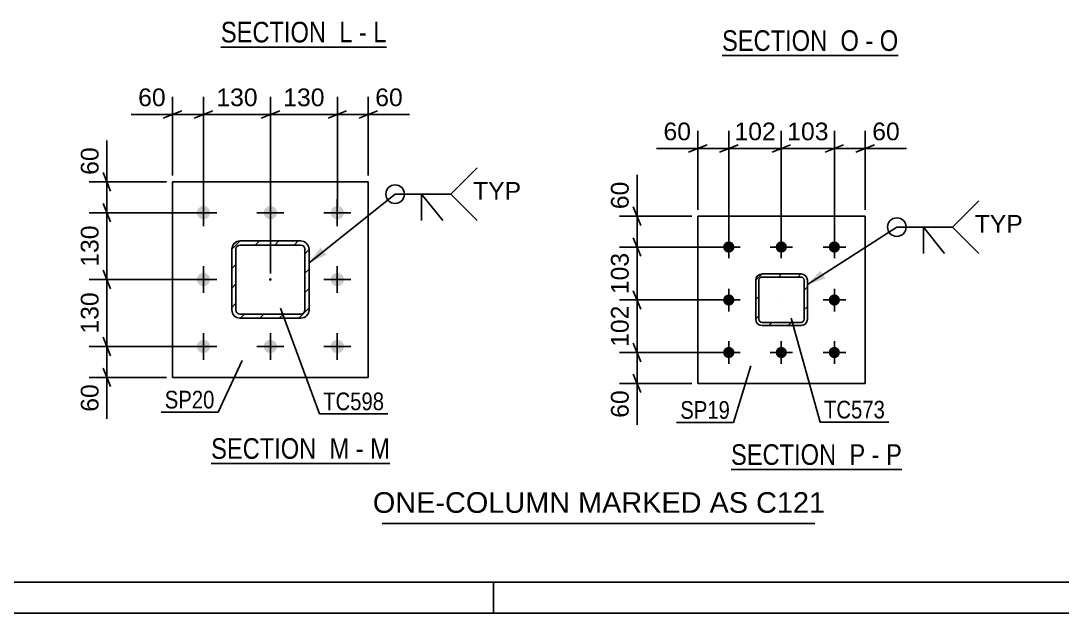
# Model space of a CAD drawing. Header units: millimetres. Extents: x -424 to 417, y -243 to 351.
# Drawn here: x -80 to 88.5, y -242.8 to -146.8 of the extents above; entities that cross this region are included whole.
import ezdxf

# ---------------------------------------------------------------- set-up
doc = ezdxf.new("R2010")
doc.units = ezdxf.units.MM
doc.linetypes.add('DXK_LINE_DOT2', pattern=[3.9198, 1.9599, -1.9599])
doc.linetypes.add('DXK_LINE_DOT3', pattern=[5.9187, 2.979, -0.9799, 0.9799, -0.9799])
doc.styles.add('Arial', font='ARIAL.TTF', dxfattribs={"height": 0.2})
doc.styles.add('Arial Narrow', font='ARIALN.TTF', dxfattribs={"height": 0.2})

# ---------------------------------------------------------------- blocks, each defined once
blk = doc.blocks.new('Unknown-284935898-1134')
at = {"color": 5, "linetype": 'Continuous'}
for p, q in [((-419.47, -237.77), (411.53, -237.77)), ((-3.47, -242.77), (-3.47, -237.77)), ((-424.47, -242.77), (416.53, -242.77))]:
    blk.add_line(p, q, dxfattribs=at)
blk = doc.blocks.new('Unknown-284935898-19 - 15063')
at = {"color": 6, "linetype": 'Continuous'}
blk.add_line((-47.59, -151.09), (-20.79, -151.09), dxfattribs=at)
at = {"color": 0, "linetype": 'Continuous'}
for points in [[(-29.48, -150.34), (-29.48, -146.84), (-47.59, -146.84), (-47.59, -150.34)], [(-26.3, -150.34), (-26.3, -146.84), (-28.43, -146.84), (-28.43, -150.34)], [(-23.97, -150.34), (-23.97, -146.84), (-25.25, -146.84), (-25.25, -150.34)], [(-20.79, -150.34), (-20.79, -146.84), (-22.92, -146.84), (-22.92, -150.34)]]:
    blk.add_wipeout(points, dxfattribs=at)
at = {"color": 7, "linetype": 'Continuous', "style": 'Arial Narrow'}
for s, p in [('SECTION ', (-47.59, -150.34)), ('L', (-28.43, -150.34)), ('L', (-22.92, -150.34)), ('-', (-25.25, -150.34))]:
    blk.add_text(s, height=3.34, dxfattribs=at).set_placement(p)
blk = doc.blocks.new('Unknown-284935898-21 - 15312')
at = {"color": 6, "linetype": 'Continuous'}
blk.add_line((-49.17, -218.52), (-20.25, -218.52), dxfattribs=at)
at = {"color": 0, "linetype": 'Continuous'}
for points in [[(-31.06, -217.77), (-31.06, -214.27), (-49.17, -214.27), (-49.17, -217.77)], [(-26.82, -217.77), (-26.82, -214.27), (-30.01, -214.27), (-30.01, -217.77)], [(-24.49, -217.77), (-24.49, -214.27), (-25.77, -214.27), (-25.77, -217.77)], [(-20.25, -217.77), (-20.25, -214.27), (-23.44, -214.27), (-23.44, -217.77)]]:
    blk.add_wipeout(points, dxfattribs=at)
at = {"color": 7, "linetype": 'Continuous', "style": 'Arial Narrow'}
for s, p in [('SECTION ', (-49.17, -217.77)), ('M', (-30.01, -217.77)), ('M', (-23.44, -217.77)), ('-', (-25.77, -217.77))]:
    blk.add_text(s, height=3.34, dxfattribs=at).set_placement(p)
blk = doc.blocks.new('Unknown-284935898-26 - 16263')
at = {"color": 6, "linetype": 'Continuous'}
blk.add_line((33.5, -152.46), (62, -152.46), dxfattribs=at)
at = {"color": 0, "linetype": 'Continuous'}
for points in [[(51.61, -151.71), (51.61, -148.21), (33.5, -148.21), (33.5, -151.71)], [(55.64, -151.71), (55.64, -148.21), (52.66, -148.21), (52.66, -151.71)], [(57.97, -151.71), (57.97, -148.21), (56.69, -148.21), (56.69, -151.71)], [(62, -151.71), (62, -148.21), (59.02, -148.21), (59.02, -151.71)]]:
    blk.add_wipeout(points, dxfattribs=at)
at = {"color": 7, "linetype": 'Continuous', "style": 'Arial Narrow'}
for s, p in [('SECTION ', (33.5, -151.71)), ('O', (52.66, -151.71)), ('O', (59.02, -151.71)), ('-', (56.69, -151.71))]:
    blk.add_text(s, height=3.34, dxfattribs=at).set_placement(p)
blk = doc.blocks.new('Unknown-284935898-27 - 16401')
at = {"color": 6, "linetype": 'Continuous'}
blk.add_line((34.95, -219.5), (62.6, -219.5), dxfattribs=at)
at = {"color": 0, "linetype": 'Continuous'}
for points in [[(53.06, -218.75), (53.06, -215.25), (34.95, -215.25), (34.95, -218.75)], [(56.66, -218.75), (56.66, -215.25), (54.11, -215.25), (54.11, -218.75)], [(58.99, -218.75), (58.99, -215.25), (57.71, -215.25), (57.71, -218.75)], [(62.6, -218.75), (62.6, -215.25), (60.04, -215.25), (60.04, -218.75)]]:
    blk.add_wipeout(points, dxfattribs=at)
at = {"color": 7, "linetype": 'Continuous', "style": 'Arial Narrow'}
for s, p in [('SECTION ', (34.95, -218.75)), ('P', (54.11, -218.75)), ('P', (60.04, -218.75)), ('-', (57.71, -218.75))]:
    blk.add_text(s, height=3.34, dxfattribs=at).set_placement(p)
blk = doc.blocks.new('Part-284935898-15332 - 15312')
at = {"linetype": 'Continuous'}
h = blk.add_hatch(dxfattribs=at)
h.set_pattern_fill('', scale=0.7, style=0, pattern_type=0)
h.set_pattern_definition([(45, (-44.495, -182.4922), (-1.57154, 1.57154), [])])
h.paths.add_polyline_path([(-34.66, -182.49), (-44.5, -182.49), (-45.01, -182.59), (-45.44, -182.88), (-45.73, -183.32), (-45.83, -183.83), (-45.83, -193.66), (-45.73, -194.17), (-45.44, -194.6), (-45.01, -194.89), (-44.5, -194.99), (-34.66, -194.99), (-34.15, -194.89), (-33.72, -194.6), (-33.43, -194.17), (-33.33, -193.66), (-33.33, -183.83), (-33.43, -183.32), (-33.72, -182.88), (-34.15, -182.59)])
h.paths.add_polyline_path([(-34.05, -183.57), (-34, -183.83), (-34, -193.66), (-34.05, -193.91), (-34.19, -194.13), (-34.41, -194.27), (-34.66, -194.33), (-44.5, -194.33), (-44.75, -194.27), (-44.97, -194.13), (-45.11, -193.91), (-45.16, -193.66), (-45.16, -183.83), (-45.11, -183.57), (-44.97, -183.35), (-44.75, -183.21), (-44.5, -183.16), (-34.66, -183.16), (-34.41, -183.21), (-34.19, -183.35)])
blk.add_hatch(color=246, dxfattribs=at).paths.add_polyline_path([(-39.58, -188.84, -1), (-39.58, -188.64, -1)])
at = {"color": 7, "linetype": 'DXK_LINE_DOT2'}
for p, q in [((-45.83, -183.83), (-45.73, -183.32)), ((-45.11, -183.57), (-45.16, -183.83)), ((-45.01, -182.59), (-44.5, -182.49)), ((-44.5, -183.16), (-44.75, -183.21)), ((-44.5, -182.49), (-34.66, -182.49)), ((-44.5, -183.16), (-34.66, -183.16)), ((-34.66, -182.49), (-34.15, -182.59)), ((-34.41, -183.21), (-34.66, -183.16)), ((-34, -183.83), (-34.05, -183.57)), ((-33.43, -183.32), (-33.33, -183.83)), ((-45.83, -193.66), (-45.83, -183.83)), ((-45.16, -193.66), (-45.16, -183.83)), ((-34, -193.66), (-34, -183.83)), ((-33.33, -193.66), (-33.33, -183.83)), ((-45.73, -194.17), (-45.83, -193.66)), ((-45.16, -193.66), (-45.11, -193.91)), ((-34.05, -193.91), (-34, -193.66)), ((-33.33, -193.66), (-33.43, -194.17)), ((-44.5, -194.99), (-45.01, -194.89)), ((-44.75, -194.27), (-44.5, -194.33)), ((-44.5, -194.33), (-34.66, -194.33)), ((-44.5, -194.99), (-34.66, -194.99)), ((-34.66, -194.33), (-34.41, -194.27)), ((-34.15, -194.89), (-34.66, -194.99))]:
    blk.add_line(p, q, dxfattribs=at)
at = {"color": 2, "linetype": 'Continuous'}
for p, q in [((-45.73, -183.32), (-45.83, -183.83)), ((-45.16, -183.83), (-45.11, -183.57)), ((-44.5, -182.49), (-45.01, -182.59)), ((-44.75, -183.21), (-44.5, -183.16)), ((-44.5, -182.49), (-34.66, -182.49)), ((-44.5, -183.16), (-34.66, -183.16)), ((-34.15, -182.59), (-34.66, -182.49)), ((-34.66, -183.16), (-34.41, -183.21)), ((-34.05, -183.57), (-34, -183.83)), ((-33.33, -183.83), (-33.43, -183.32)), ((-45.83, -193.66), (-45.83, -183.83)), ((-45.16, -193.66), (-45.16, -183.83)), ((-34, -193.66), (-34, -183.83)), ((-33.33, -193.66), (-33.33, -183.83)), ((-45.83, -193.66), (-45.73, -194.17)), ((-45.11, -193.91), (-45.16, -193.66)), ((-34, -193.66), (-34.05, -193.91)), ((-33.43, -194.17), (-33.33, -193.66)), ((-45.01, -194.89), (-44.5, -194.99)), ((-44.5, -194.33), (-44.75, -194.27)), ((-44.5, -194.33), (-34.66, -194.33)), ((-44.5, -194.99), (-34.66, -194.99)), ((-34.41, -194.27), (-34.66, -194.33)), ((-34.66, -194.99), (-34.15, -194.89))]:
    blk.add_line(p, q, dxfattribs=at)
at = {"color": 7, "linetype": 'DXK_LINE_DOT3'}
blk.add_line((-39.58, -188.74), (-39.58, -188.74), dxfattribs=at)
at = {"color": 246, "linetype": 'DXK_LINE_DOT2'}
blk.add_line((-39.58, -188.74), (-39.58, -188.74), dxfattribs=at)
at = {"color": 246, "linetype": 'Continuous'}
blk.add_circle((-39.58, -188.74), 0.1, dxfattribs=at)
at = {"color": 7, "linetype": 'DXK_LINE_DOT2'}
for centre, radius, start, end in [((-44.5, -183.83), 1.33, 112.5, 157.5), ((-44.5, -183.83), 0.667, 112.5, 157.5), ((-34.66, -183.83), 0.667, 22.5, 67.5), ((-34.66, -183.83), 1.33, 22.5, 67.5), ((-44.5, -193.66), 1.33, 202.5, 247.5), ((-44.5, -193.66), 0.667, 202.5, 247.5), ((-34.66, -193.66), 0.667, 292.5, 337.5), ((-34.66, -193.66), 1.33, 292.5, 337.5)]:
    blk.add_arc(centre, radius, start, end, dxfattribs=at)
at = {"color": 2, "linetype": 'Continuous'}
for centre, radius, start, end in [((-44.5, -183.83), 1.33, 112.5, 157.5), ((-44.5, -183.83), 0.667, 112.5, 157.5), ((-34.66, -183.83), 0.667, 22.5, 67.5), ((-34.66, -183.83), 1.33, 22.5, 67.5), ((-44.5, -193.66), 1.33, 202.5, 247.5), ((-44.5, -193.66), 0.667, 202.5, 247.5), ((-34.66, -193.66), 0.667, 292.5, 337.5), ((-34.66, -193.66), 1.33, 292.5, 337.5)]:
    blk.add_arc(centre, radius, start, end, dxfattribs=at)
blk = doc.blocks.new('Part-284935898-15334 - 15312')
at = {"color": 2, "linetype": 'Continuous'}
for p, q in [((-55.41, -172.91), (-55.41, -204.58)), ((-55.41, -172.91), (-23.75, -172.91)), ((-23.75, -172.91), (-23.75, -204.58)), ((-55.41, -204.58), (-23.75, -204.58))]:
    blk.add_line(p, q, dxfattribs=at)
blk = doc.blocks.new('Bolt-284935898-15412 - 15312')
at = {"linetype": 'Continuous'}
for points in [[(-50.41, -178.99, -1), (-50.41, -176.83, -1)], [(-39.58, -178.99, -1), (-39.58, -176.83, -1)], [(-28.75, -178.99, -1), (-28.75, -176.83, -1)], [(-50.41, -189.83, -1), (-50.41, -187.66, -1)], [(-28.75, -189.83, -1), (-28.75, -187.66, -1)], [(-50.41, -200.66, -1), (-50.41, -198.49, -1)], [(-39.58, -200.66, -1), (-39.58, -198.49, -1)], [(-28.75, -200.66, -1), (-28.75, -198.49, -1)]]:
    blk.add_hatch(color=1, dxfattribs=at).paths.add_polyline_path(points)
at = {"color": 1, "linetype": 'Continuous'}
for p, q in [((-50.41, -175.74), (-50.41, -180.08)), ((-39.58, -175.74), (-39.58, -180.08)), ((-28.75, -175.74), (-28.75, -180.08)), ((-48.25, -177.91), (-52.58, -177.91)), ((-37.41, -177.91), (-41.75, -177.91)), ((-26.58, -177.91), (-30.91, -177.91)), ((-50.41, -186.58), (-50.41, -190.91)), ((-28.75, -186.58), (-28.75, -190.91)), ((-48.25, -188.74), (-52.58, -188.74)), ((-26.58, -188.74), (-30.91, -188.74)), ((-50.41, -197.41), (-50.41, -201.74)), ((-39.58, -197.41), (-39.58, -201.74)), ((-28.75, -197.41), (-28.75, -201.74)), ((-48.25, -199.58), (-52.58, -199.58)), ((-37.41, -199.58), (-41.75, -199.58)), ((-26.58, -199.58), (-30.91, -199.58))]:
    blk.add_line(p, q, dxfattribs=at)
blk = doc.blocks.new('Part-284935898-16428 - 16401')
at = {"linetype": 'Continuous'}
h = blk.add_hatch(dxfattribs=at)
h.set_pattern_fill('', scale=0.7, style=0, pattern_type=0)
h.set_pattern_definition([(45, (39.966, -187.8447), (-1.57154, 1.57154), [])])
h.paths.add_polyline_path([(46.3, -187.84), (39.97, -187.84), (39.58, -187.92), (39.26, -188.14), (39.04, -188.46), (38.97, -188.84), (38.97, -195.18), (39.04, -195.56), (39.26, -195.89), (39.58, -196.1), (39.97, -196.18), (46.3, -196.18), (46.68, -196.1), (47.01, -195.89), (47.22, -195.56), (47.3, -195.18), (47.3, -188.84), (47.22, -188.46), (47.01, -188.14), (46.68, -187.92)])
h.paths.add_polyline_path([(46.76, -188.65), (46.8, -188.84), (46.8, -195.18), (46.76, -195.37), (46.65, -195.53), (46.49, -195.64), (46.3, -195.68), (39.97, -195.68), (39.77, -195.64), (39.61, -195.53), (39.5, -195.37), (39.47, -195.18), (39.47, -188.84), (39.5, -188.65), (39.61, -188.49), (39.77, -188.38), (39.97, -188.34), (46.3, -188.34), (46.49, -188.38), (46.65, -188.49)])
at = {"color": 7, "linetype": 'DXK_LINE_DOT2'}
for p, q in [((38.97, -188.84), (39.04, -188.46)), ((39.5, -188.65), (39.47, -188.84)), ((39.61, -188.49), (39.5, -188.65)), ((39.58, -187.92), (39.97, -187.84)), ((39.77, -188.38), (39.61, -188.49)), ((39.97, -188.34), (39.77, -188.38)), ((39.97, -187.84), (46.3, -187.84)), ((39.97, -188.34), (46.3, -188.34)), ((46.3, -187.84), (46.68, -187.92)), ((46.49, -188.38), (46.3, -188.34)), ((46.65, -188.49), (46.49, -188.38)), ((46.76, -188.65), (46.65, -188.49)), ((46.8, -188.84), (46.76, -188.65)), ((47.22, -188.46), (47.3, -188.84)), ((38.97, -195.18), (38.97, -188.84)), ((39.47, -195.18), (39.47, -188.84)), ((46.8, -195.18), (46.8, -188.84)), ((47.3, -195.18), (47.3, -188.84)), ((39.04, -195.56), (38.97, -195.18)), ((39.47, -195.18), (39.5, -195.37)), ((39.5, -195.37), (39.61, -195.53)), ((46.65, -195.53), (46.76, -195.37)), ((46.76, -195.37), (46.8, -195.18)), ((47.3, -195.18), (47.22, -195.56)), ((39.97, -196.18), (39.58, -196.1)), ((39.61, -195.53), (39.77, -195.64)), ((39.77, -195.64), (39.97, -195.68)), ((39.97, -195.68), (46.3, -195.68)), ((39.97, -196.18), (46.3, -196.18)), ((46.3, -195.68), (46.49, -195.64)), ((46.68, -196.1), (46.3, -196.18)), ((46.49, -195.64), (46.65, -195.53))]:
    blk.add_line(p, q, dxfattribs=at)
at = {"color": 2, "linetype": 'Continuous'}
for p, q in [((39.04, -188.46), (38.97, -188.84)), ((39.47, -188.84), (39.5, -188.65)), ((39.5, -188.65), (39.61, -188.49)), ((39.97, -187.84), (39.58, -187.92)), ((39.61, -188.49), (39.77, -188.38)), ((39.77, -188.38), (39.97, -188.34)), ((39.97, -187.84), (46.3, -187.84)), ((39.97, -188.34), (46.3, -188.34)), ((46.68, -187.92), (46.3, -187.84)), ((46.3, -188.34), (46.49, -188.38)), ((46.49, -188.38), (46.65, -188.49)), ((46.65, -188.49), (46.76, -188.65)), ((46.76, -188.65), (46.8, -188.84)), ((47.3, -188.84), (47.22, -188.46)), ((38.97, -195.18), (38.97, -188.84)), ((39.47, -195.18), (39.47, -188.84)), ((46.8, -195.18), (46.8, -188.84)), ((47.3, -195.18), (47.3, -188.84)), ((38.97, -195.18), (39.04, -195.56)), ((39.5, -195.37), (39.47, -195.18)), ((39.61, -195.53), (39.5, -195.37)), ((46.76, -195.37), (46.65, -195.53)), ((46.8, -195.18), (46.76, -195.37)), ((47.22, -195.56), (47.3, -195.18)), ((39.58, -196.1), (39.97, -196.18)), ((39.77, -195.64), (39.61, -195.53)), ((39.97, -195.68), (39.77, -195.64)), ((39.97, -195.68), (46.3, -195.68)), ((39.97, -196.18), (46.3, -196.18)), ((46.49, -195.64), (46.3, -195.68)), ((46.3, -196.18), (46.68, -196.1)), ((46.65, -195.53), (46.49, -195.64))]:
    blk.add_line(p, q, dxfattribs=at)
at = {"color": 7, "linetype": 'DXK_LINE_DOT3'}
blk.add_line((43.13, -192.01), (43.13, -192.01), dxfattribs=at)
at = {"color": 7, "linetype": 'DXK_LINE_DOT2'}
for centre, start, end in [((39.97, -188.84), 112.5, 157.5), ((46.3, -188.84), 22.5, 67.5), ((39.97, -195.18), 202.5, 247.5), ((46.3, -195.18), 292.5, 337.5)]:
    blk.add_arc(centre, 1, start, end, dxfattribs=at)
at = {"color": 2, "linetype": 'Continuous'}
for centre, start, end in [((39.97, -188.84), 112.5, 157.5), ((46.3, -188.84), 22.5, 67.5), ((39.97, -195.18), 202.5, 247.5), ((46.3, -195.18), 292.5, 337.5)]:
    blk.add_arc(centre, 1, start, end, dxfattribs=at)
blk = doc.blocks.new('Part-284935898-16429 - 16401')
at = {"color": 2, "linetype": 'Continuous'}
for p, q in [((29.59, -178.47), (29.59, -205.55)), ((56.67, -178.47), (29.59, -178.47)), ((56.67, -178.47), (56.67, -205.55)), ((29.59, -205.55), (56.67, -205.55))]:
    blk.add_line(p, q, dxfattribs=at)
blk = doc.blocks.new('Bolt-284935898-16505 - 16401')
at = {"linetype": 'Continuous'}
for points in [[(34.59, -184.39, -1), (34.59, -182.55, -1)], [(43.09, -184.39, -1), (43.09, -182.55, -1)], [(51.67, -184.39, -1), (51.67, -182.55, -1)], [(34.59, -192.97, -1), (34.59, -191.14, -1)], [(51.67, -192.97, -1), (51.67, -191.14, -1)], [(34.59, -201.47, -1), (34.59, -199.64, -1)], [(43.09, -201.47, -1), (43.09, -199.64, -1)], [(51.67, -201.47, -1), (51.67, -199.64, -1)]]:
    blk.add_hatch(color=1, dxfattribs=at).paths.add_polyline_path(points)
at = {"color": 1, "linetype": 'Continuous'}
for p, q in [((34.59, -181.64), (34.59, -185.3)), ((43.09, -181.64), (43.09, -185.3)), ((51.67, -181.64), (51.67, -185.3)), ((36.42, -183.47), (32.76, -183.47)), ((44.92, -183.47), (41.26, -183.47)), ((53.51, -183.47), (49.84, -183.47)), ((34.59, -190.22), (34.59, -193.89)), ((51.67, -190.22), (51.67, -193.89)), ((36.42, -192.05), (32.76, -192.05)), ((53.51, -192.05), (49.84, -192.05)), ((34.59, -198.72), (34.59, -202.39)), ((43.09, -198.72), (43.09, -202.39)), ((51.67, -198.72), (51.67, -202.39)), ((36.42, -200.55), (32.76, -200.55)), ((44.92, -200.55), (41.26, -200.55)), ((53.51, -200.55), (49.84, -200.55))]:
    blk.add_line(p, q, dxfattribs=at)
blk = doc.blocks.new('StraightDimension-284935898-18589 - 15312')
at = {"color": 7, "linetype": 'Continuous'}
for p, q in [((-39.58, -187.74), (-39.58, -159.16)), ((-28.74, -176.91), (-28.74, -159.16)), ((-41.08, -162.61), (-38.08, -161.41)), ((-27.24, -161.41), (-30.24, -162.61)), ((-39.58, -162.01), (-28.74, -162.01))]:
    blk.add_line(p, q, dxfattribs=at)
at = {"color": 0}
blk.add_wipeout([(-30.23, -161.26), (-30.23, -157.06), (-38.1, -157.06), (-38.1, -161.26)], dxfattribs=at)
at = {"color": 3, "style": 'Arial'}
blk.add_text('130', height=2.865, dxfattribs=at).set_placement((-37.5, -160.66))
blk = doc.blocks.new('StraightDimension-284935898-34238 - 15312')
at = {"color": 7, "linetype": 'Continuous'}
for p, q in [((-66.64, -187.24), (-65.44, -190.24)), ((-51.41, -188.74), (-68.89, -188.74)), ((-66.04, -199.58), (-66.04, -188.74)), ((-65.44, -201.08), (-66.64, -198.08)), ((-51.41, -199.58), (-68.89, -199.58))]:
    blk.add_line(p, q, dxfattribs=at)
at = {"color": 0}
blk.add_wipeout([(-66.79, -190.22), (-70.99, -190.22), (-70.99, -198.09), (-66.79, -198.09)], dxfattribs=at)
at = {"color": 3, "style": 'Arial'}
blk.add_text('130', height=2.865, rotation=90.0002, dxfattribs=at).set_placement((-67.39, -197.49))
blk = doc.blocks.new('StraightDimension-284935898-18588 - 15312')
at = {"color": 7, "linetype": 'Continuous'}
for p, q in [((-28.74, -176.91), (-28.74, -159.16)), ((-23.74, -171.91), (-23.74, -159.16)), ((-30.24, -162.61), (-27.24, -161.41)), ((-22.24, -161.41), (-25.24, -162.61)), ((-28.74, -162.01), (-23.74, -162.01))]:
    blk.add_line(p, q, dxfattribs=at)
at = {"color": 0}
blk.add_wipeout([(-17.57, -161.26), (-17.57, -157.06), (-23.22, -157.06), (-23.22, -161.26)], dxfattribs=at)
at = {"color": 7, "linetype": 'Continuous'}
blk.add_line((-23.74, -162.01), (-17.05, -162.01), dxfattribs=at)
blk.add_line((-23.74, -162.01), (-17.05, -162.01), dxfattribs=at)
at = {"color": 3, "style": 'Arial'}
blk.add_text('60', height=2.865, dxfattribs=at).set_placement((-22.62, -160.66))
blk = doc.blocks.new('StraightDimension-284935898-18590 - 15312')
at = {"color": 7, "linetype": 'Continuous'}
for p, q in [((-50.41, -176.91), (-50.41, -159.16)), ((-39.58, -187.74), (-39.58, -159.16)), ((-51.91, -162.61), (-48.91, -161.41)), ((-38.08, -161.41), (-41.08, -162.61)), ((-50.41, -162.01), (-39.58, -162.01))]:
    blk.add_line(p, q, dxfattribs=at)
at = {"color": 0}
blk.add_wipeout([(-41.06, -161.26), (-41.06, -157.06), (-48.93, -157.06), (-48.93, -161.26)], dxfattribs=at)
at = {"color": 3, "style": 'Arial'}
blk.add_text('130', height=2.865, dxfattribs=at).set_placement((-48.33, -160.66))
blk = doc.blocks.new('StraightDimension-284935898-18591 - 15312')
at = {"color": 7, "linetype": 'Continuous'}
for p, q in [((-55.41, -171.91), (-55.41, -159.16)), ((-50.41, -176.91), (-50.41, -159.16)), ((-56.91, -162.61), (-53.91, -161.41)), ((-48.91, -161.41), (-51.91, -162.61)), ((-55.41, -162.01), (-50.41, -162.01))]:
    blk.add_line(p, q, dxfattribs=at)
at = {"color": 0}
blk.add_wipeout([(-55.94, -161.26), (-55.94, -157.06), (-61.58, -157.06), (-61.58, -161.26)], dxfattribs=at)
at = {"color": 7, "linetype": 'Continuous'}
blk.add_line((-55.41, -162.01), (-62.11, -162.01), dxfattribs=at)
blk.add_line((-55.41, -162.01), (-62.11, -162.01), dxfattribs=at)
at = {"color": 3, "style": 'Arial'}
blk.add_text('60', height=2.865, dxfattribs=at).set_placement((-60.98, -160.66))
blk = doc.blocks.new('StraightDimension-284935898-34236 - 15312')
at = {"color": 7, "linetype": 'Continuous'}
for p, q in [((-66.64, -171.41), (-65.44, -174.41)), ((-56.41, -172.91), (-68.89, -172.91)), ((-66.04, -177.91), (-66.04, -172.91)), ((-65.44, -179.41), (-66.64, -176.41)), ((-51.41, -177.91), (-68.89, -177.91))]:
    blk.add_line(p, q, dxfattribs=at)
at = {"color": 0}
blk.add_wipeout([(-66.79, -166.74), (-70.99, -166.74), (-70.99, -172.38), (-66.79, -172.38)], dxfattribs=at)
at = {"color": 7, "linetype": 'Continuous'}
blk.add_line((-66.04, -172.91), (-66.04, -166.21), dxfattribs=at)
blk.add_line((-66.04, -172.91), (-66.04, -166.21), dxfattribs=at)
at = {"color": 3, "style": 'Arial'}
blk.add_text('60', height=2.865, rotation=90.0002, dxfattribs=at).set_placement((-67.39, -171.78))
blk = doc.blocks.new('StraightDimension-284935898-34237 - 15312')
at = {"color": 7, "linetype": 'Continuous'}
for p, q in [((-66.64, -176.41), (-65.44, -179.41)), ((-51.41, -177.91), (-68.89, -177.91)), ((-66.04, -188.74), (-66.04, -177.91)), ((-65.44, -190.24), (-66.64, -187.24)), ((-51.41, -188.74), (-68.89, -188.74))]:
    blk.add_line(p, q, dxfattribs=at)
at = {"color": 0}
blk.add_wipeout([(-66.79, -179.39), (-70.99, -179.39), (-70.99, -187.26), (-66.79, -187.26)], dxfattribs=at)
at = {"color": 3, "style": 'Arial'}
blk.add_text('130', height=2.865, rotation=90.0002, dxfattribs=at).set_placement((-67.39, -186.66))
blk = doc.blocks.new('StraightDimension-284935898-34239 - 15312')
at = {"color": 7, "linetype": 'Continuous'}
for p, q in [((-66.64, -198.08), (-65.44, -201.08)), ((-51.41, -199.58), (-68.89, -199.58)), ((-66.04, -204.58), (-66.04, -199.58)), ((-65.44, -206.08), (-66.64, -203.08)), ((-56.41, -204.58), (-68.89, -204.58))]:
    blk.add_line(p, q, dxfattribs=at)
at = {"color": 0}
blk.add_wipeout([(-66.79, -205.1), (-70.99, -205.1), (-70.99, -210.75), (-66.79, -210.75)], dxfattribs=at)
at = {"color": 7, "linetype": 'Continuous'}
blk.add_line((-66.04, -204.58), (-66.04, -211.27), dxfattribs=at)
blk.add_line((-66.04, -204.58), (-66.04, -211.27), dxfattribs=at)
at = {"color": 3, "style": 'Arial'}
blk.add_text('60', height=2.865, rotation=90.0002, dxfattribs=at).set_placement((-67.39, -210.15))
blk = doc.blocks.new('StraightDimension-284935898-19065 - 16401')
at = {"color": 7, "linetype": 'Continuous'}
for p, q in [((51.67, -182.47), (51.67, -164.68)), ((56.67, -177.47), (56.67, -164.68)), ((50.17, -168.13), (53.17, -166.93)), ((51.67, -167.53), (56.67, -167.53)), ((58.17, -166.93), (55.17, -168.13))]:
    blk.add_line(p, q, dxfattribs=at)
at = {"color": 0}
blk.add_wipeout([(62.85, -166.78), (62.85, -162.58), (57.2, -162.58), (57.2, -166.78)], dxfattribs=at)
at = {"color": 7, "linetype": 'Continuous'}
blk.add_line((56.67, -167.53), (63.37, -167.53), dxfattribs=at)
blk.add_line((56.67, -167.53), (63.37, -167.53), dxfattribs=at)
at = {"color": 3, "style": 'Arial'}
blk.add_text('60', height=2.865, dxfattribs=at).set_placement((57.8, -166.18))
blk = doc.blocks.new('StraightDimension-284935898-19068 - 16401')
at = {"color": 7, "linetype": 'Continuous'}
for p, q in [((29.59, -177.47), (29.59, -164.68)), ((34.59, -182.47), (34.59, -164.68)), ((28.09, -168.13), (31.09, -166.93)), ((29.59, -167.53), (34.59, -167.53)), ((36.09, -166.93), (33.09, -168.13))]:
    blk.add_line(p, q, dxfattribs=at)
at = {"color": 0}
blk.add_wipeout([(29.07, -166.78), (29.07, -162.58), (23.42, -162.58), (23.42, -166.78)], dxfattribs=at)
at = {"color": 7, "linetype": 'Continuous'}
blk.add_line((29.59, -167.53), (22.89, -167.53), dxfattribs=at)
blk.add_line((29.59, -167.53), (22.89, -167.53), dxfattribs=at)
at = {"color": 3, "style": 'Arial'}
blk.add_text('60', height=2.865, dxfattribs=at).set_placement((24.02, -166.18))
blk = doc.blocks.new('StraightDimension-284935898-34127 - 16401')
at = {"color": 7, "linetype": 'Continuous'}
for p, q in [((34.59, -182.47), (34.59, -164.68)), ((43.09, -182.47), (43.09, -164.68)), ((33.09, -168.13), (36.09, -166.93)), ((34.59, -167.53), (43.09, -167.53)), ((44.59, -166.93), (41.59, -168.13))]:
    blk.add_line(p, q, dxfattribs=at)
at = {"color": 0}
blk.add_wipeout([(42.78, -166.78), (42.78, -162.58), (34.91, -162.58), (34.91, -166.78)], dxfattribs=at)
at = {"color": 3, "style": 'Arial'}
blk.add_text('102', height=2.865, dxfattribs=at).set_placement((35.51, -166.18))
blk = doc.blocks.new('StraightDimension-284935898-34129 - 16401')
at = {"color": 7, "linetype": 'Continuous'}
for p, q in [((43.09, -182.47), (43.09, -164.68)), ((51.67, -182.47), (51.67, -164.68)), ((41.59, -168.13), (44.59, -166.93)), ((43.09, -167.53), (51.67, -167.53)), ((53.17, -166.93), (50.17, -168.13))]:
    blk.add_line(p, q, dxfattribs=at)
at = {"color": 0}
blk.add_wipeout([(51.32, -166.78), (51.32, -162.58), (43.45, -162.58), (43.45, -166.78)], dxfattribs=at)
at = {"color": 3, "style": 'Arial'}
blk.add_text('103', height=2.865, dxfattribs=at).set_placement((44.05, -166.18))
blk = doc.blocks.new('StraightDimension-284935898-34261 - 16401')
at = {"color": 7, "linetype": 'Continuous'}
for p, q in [((28.59, -178.47), (16.89, -178.47)), ((19.14, -176.97), (20.34, -179.97)), ((19.74, -183.47), (19.74, -178.47)), ((20.34, -184.97), (19.14, -181.97)), ((33.59, -183.47), (16.89, -183.47))]:
    blk.add_line(p, q, dxfattribs=at)
at = {"color": 0}
blk.add_wipeout([(18.99, -172.3), (14.79, -172.3), (14.79, -177.94), (18.99, -177.94)], dxfattribs=at)
at = {"color": 7, "linetype": 'Continuous'}
blk.add_line((19.74, -178.47), (19.74, -171.77), dxfattribs=at)
blk.add_line((19.74, -178.47), (19.74, -171.77), dxfattribs=at)
at = {"color": 3, "style": 'Arial'}
blk.add_text('60', height=2.865, rotation=90.0002, dxfattribs=at).set_placement((18.39, -177.34))
blk = doc.blocks.new('StraightDimension-284935898-34262 - 16401')
at = {"color": 7, "linetype": 'Continuous'}
for p, q in [((19.14, -181.97), (20.34, -184.97)), ((33.59, -183.47), (16.89, -183.47)), ((19.74, -192.05), (19.74, -183.47)), ((33.59, -192.05), (16.89, -192.05)), ((20.34, -193.55), (19.14, -190.55))]:
    blk.add_line(p, q, dxfattribs=at)
at = {"color": 0}
blk.add_wipeout([(18.99, -183.83), (14.79, -183.83), (14.79, -191.7), (18.99, -191.7)], dxfattribs=at)
at = {"color": 3, "style": 'Arial'}
blk.add_text('103', height=2.865, rotation=90.0002, dxfattribs=at).set_placement((18.39, -191.1))
blk = doc.blocks.new('StraightDimension-284935898-34263 - 16401')
at = {"color": 7, "linetype": 'Continuous'}
for p, q in [((33.59, -192.05), (16.89, -192.05)), ((19.14, -190.55), (20.34, -193.55)), ((19.74, -200.55), (19.74, -192.05)), ((20.34, -202.05), (19.14, -199.05)), ((33.59, -200.55), (16.89, -200.55))]:
    blk.add_line(p, q, dxfattribs=at)
at = {"color": 0}
blk.add_wipeout([(18.99, -192.37), (14.79, -192.37), (14.79, -200.24), (18.99, -200.24)], dxfattribs=at)
at = {"color": 3, "style": 'Arial'}
blk.add_text('102', height=2.865, rotation=90.0002, dxfattribs=at).set_placement((18.39, -199.64))
blk = doc.blocks.new('StraightDimension-284935898-34264 - 16401')
at = {"color": 7, "linetype": 'Continuous'}
for p, q in [((19.14, -199.05), (20.34, -202.05)), ((33.59, -200.55), (16.89, -200.55)), ((19.74, -205.55), (19.74, -200.55)), ((28.59, -205.55), (16.89, -205.55)), ((20.34, -207.05), (19.14, -204.05))]:
    blk.add_line(p, q, dxfattribs=at)
at = {"color": 0}
blk.add_wipeout([(18.99, -206.08), (14.79, -206.08), (14.79, -211.73), (18.99, -211.73)], dxfattribs=at)
at = {"color": 7, "linetype": 'Continuous'}
blk.add_line((19.74, -205.55), (19.74, -212.25), dxfattribs=at)
blk.add_line((19.74, -205.55), (19.74, -212.25), dxfattribs=at)
at = {"color": 3, "style": 'Arial'}
blk.add_text('60', height=2.865, rotation=90.0002, dxfattribs=at).set_placement((18.39, -211.13))
blk = doc.blocks.new('Unknown-284935898-34635')
at = {"color": 7, "linetype": 'Continuous'}
blk.add_line((-21.47, -228.27), (48.53, -228.27), dxfattribs=at)
at = {"color": 7, "style": 'Arial'}
blk.add_text('ONE-COLUMN MARKED AS C121', height=3.3428, dxfattribs=at).set_placement((-23, -226.52))
blk = doc.blocks.new('Mark-284935898-18746 - 15312')
at = {"color": 0}
blk.add_wipeout([(-21.18, -209.9), (-21.18, -206.9), (-31.04, -206.9), (-31.04, -209.9)], dxfattribs=at)
blk.add_wipeout([(-21.18, -209.9), (-21.18, -206.9), (-31.04, -206.9), (-31.04, -209.9)], dxfattribs=at)
at = {"color": 30, "linetype": 'Continuous'}
for p, q in [((-37.95, -193.35), (-31.64, -210.5)), ((-31.64, -210.5), (-20.58, -210.5))]:
    blk.add_line(p, q, dxfattribs=at)
at = {"color": 3, "style": 'Arial Narrow'}
blk.add_text('TC598', height=2.863, dxfattribs=at).set_placement((-31.04, -209.9))
blk = doc.blocks.new('WeldMark-284935898-19243 - 15312')
at = {"linetype": 'Continuous'}
blk.add_hatch(color=30, dxfattribs=at).paths.add_polyline_path([(-30.52, -184.73), (-33.33, -186.02), (-31.45, -183.56)])
at = {"color": 30, "linetype": 'Continuous'}
for p, q in [((-33.33, -186.02), (-19.4, -174.91)), ((-19.4, -174.91), (-10.4, -174.91))]:
    blk.add_line(p, q, dxfattribs=at)
at = {"color": 3, "linetype": 'Continuous'}
for q in [(-11.69, -179.2), (-15.12, -179.2)]:
    blk.add_line((-15.12, -174.91), q, dxfattribs=at)
for start, end in [(90, 270), (270, 90)]:
    blk.add_arc((-19.4, -174.91), 1.5, start, end, dxfattribs=at)
at = {"color": 0, "linetype": 'Continuous'}
blk.add_wipeout([(0.97, -175.81), (0.97, -172.81), (-6.8, -172.81), (-6.8, -175.81)], dxfattribs=at)
blk.add_wipeout([(0.97, -175.81), (0.97, -172.81), (-6.8, -172.81), (-6.8, -175.81)], dxfattribs=at)
at = {"color": 3, "linetype": 'Continuous'}
for q in [(-6.12, -170.62), (-6.12, -179.2)]:
    blk.add_line((-10.4, -174.91), q, dxfattribs=at)
at = {"color": 3, "linetype": 'Continuous', "style": 'Arial'}
blk.add_text('TYP', height=2.865, dxfattribs=at).set_placement((-6.8, -175.81))
blk = doc.blocks.new('Mark-284935898-18749 - 15312')
at = {"color": 0}
blk.add_wipeout([(-48.63, -209.62), (-48.63, -206.62), (-56.67, -206.62), (-56.67, -209.62)], dxfattribs=at)
blk.add_wipeout([(-48.63, -209.62), (-48.63, -206.62), (-56.67, -206.62), (-56.67, -209.62)], dxfattribs=at)
at = {"color": 30, "linetype": 'Continuous'}
for p in [(-44.16, -201.83), (-57.27, -210.22)]:
    blk.add_line(p, (-48.03, -210.22), dxfattribs=at)
at = {"color": 3, "style": 'Arial Narrow'}
blk.add_text('SP20', height=2.863, dxfattribs=at).set_placement((-56.67, -209.62))
blk = doc.blocks.new('Mark-284935898-19149 - 16401')
at = {"color": 0}
blk.add_wipeout([(59.87, -211.23), (59.87, -208.23), (50, -208.23), (50, -211.23)], dxfattribs=at)
blk.add_wipeout([(59.87, -211.23), (59.87, -208.23), (50, -208.23), (50, -211.23)], dxfattribs=at)
at = {"color": 30, "linetype": 'Continuous'}
for p, q in [((44.68, -194.99), (49.4, -211.83)), ((49.4, -211.83), (60.47, -211.83))]:
    blk.add_line(p, q, dxfattribs=at)
at = {"color": 3, "style": 'Arial Narrow'}
blk.add_text('TC573', height=2.863, dxfattribs=at).set_placement((50, -211.23))
blk = doc.blocks.new('Mark-284935898-19152 - 16401')
at = {"color": 0}
blk.add_wipeout([(34.78, -211.29), (34.78, -208.29), (26.74, -208.29), (26.74, -211.29)], dxfattribs=at)
blk.add_wipeout([(34.78, -211.29), (34.78, -208.29), (26.74, -208.29), (26.74, -211.29)], dxfattribs=at)
at = {"color": 30, "linetype": 'Continuous'}
for p in [(38.15, -202.73), (26.14, -211.89)]:
    blk.add_line(p, (35.38, -211.89), dxfattribs=at)
at = {"color": 3, "style": 'Arial Narrow'}
blk.add_text('SP19', height=2.863, dxfattribs=at).set_placement((26.74, -211.29))
blk = doc.blocks.new('WeldMark-284935898-19210 - 16401')
at = {"linetype": 'Continuous'}
blk.add_hatch(color=30, dxfattribs=at).paths.add_polyline_path([(50.23, -188.56), (47.3, -189.55), (49.42, -187.29)])
at = {"color": 30, "linetype": 'Continuous'}
for p, q in [((47.3, -189.55), (61.78, -180.25)), ((61.78, -180.25), (70.78, -180.25))]:
    blk.add_line(p, q, dxfattribs=at)
at = {"color": 3, "linetype": 'Continuous'}
for q in [(69.5, -184.54), (66.07, -184.54)]:
    blk.add_line((66.07, -180.25), q, dxfattribs=at)
for start, end in [(90, 270), (270, 90)]:
    blk.add_arc((61.78, -180.25), 1.5, start, end, dxfattribs=at)
at = {"color": 0, "linetype": 'Continuous'}
blk.add_wipeout([(82.16, -181.15), (82.16, -178.15), (74.38, -178.15), (74.38, -181.15)], dxfattribs=at)
blk.add_wipeout([(82.16, -181.15), (82.16, -178.15), (74.38, -178.15), (74.38, -181.15)], dxfattribs=at)
at = {"color": 3, "linetype": 'Continuous'}
for q in [(75.07, -175.97), (75.07, -184.54)]:
    blk.add_line((70.78, -180.25), q, dxfattribs=at)
at = {"color": 3, "linetype": 'Continuous', "style": 'Arial'}
blk.add_text('TYP', height=2.865, dxfattribs=at).set_placement((74.38, -181.15))

msp = doc.modelspace()

# ---------------------------------------------------------------- block references
for name in ['Unknown-284935898-1134', 'Part-284935898-15334 - 15312', 'Bolt-284935898-15412 - 15312', 'Part-284935898-16429 - 16401', 'Bolt-284935898-16505 - 16401', 'Part-284935898-15332 - 15312', 'Part-284935898-16428 - 16401', 'Unknown-284935898-34635']:
    msp.add_blockref(name, (0, 0))

# ---------------------------------------------------------------- next in the draw order: block references
for name in ['Unknown-284935898-19 - 15063', 'Unknown-284935898-26 - 16263', 'StraightDimension-284935898-18589 - 15312', 'StraightDimension-284935898-19068 - 16401', 'StraightDimension-284935898-19065 - 16401', 'StraightDimension-284935898-34238 - 15312', 'Mark-284935898-18746 - 15312', 'Mark-284935898-19149 - 16401', 'Unknown-284935898-21 - 15312', 'Unknown-284935898-27 - 16401']:
    msp.add_blockref(name, (0, 0))

# ---------------------------------------------------------------- next in the draw order: block references
for name in ['StraightDimension-284935898-18590 - 15312', 'StraightDimension-284935898-18588 - 15312', 'StraightDimension-284935898-34127 - 16401', 'StraightDimension-284935898-34239 - 15312']:
    msp.add_blockref(name, (0, 0))

# ---------------------------------------------------------------- next in the draw order: block references
for name in ['StraightDimension-284935898-18591 - 15312', 'StraightDimension-284935898-34129 - 16401', 'WeldMark-284935898-19243 - 15312', 'StraightDimension-284935898-34261 - 16401', 'Mark-284935898-18749 - 15312']:
    msp.add_blockref(name, (0, 0))

# ---------------------------------------------------------------- next in the draw order: block references
for name in ['StraightDimension-284935898-34236 - 15312', 'WeldMark-284935898-19210 - 16401', 'StraightDimension-284935898-34262 - 16401']:
    msp.add_blockref(name, (0, 0))

# ---------------------------------------------------------------- next in the draw order: block references
for name in ['StraightDimension-284935898-34237 - 15312', 'StraightDimension-284935898-34263 - 16401']:
    msp.add_blockref(name, (0, 0))

# ---------------------------------------------------------------- next in the draw order: block references
msp.add_blockref('StraightDimension-284935898-34264 - 16401', (0, 0))

# ---------------------------------------------------------------- next in the draw order: block references
msp.add_blockref('Mark-284935898-19152 - 16401', (0, 0))

doc.saveas('drawing.dxf')
